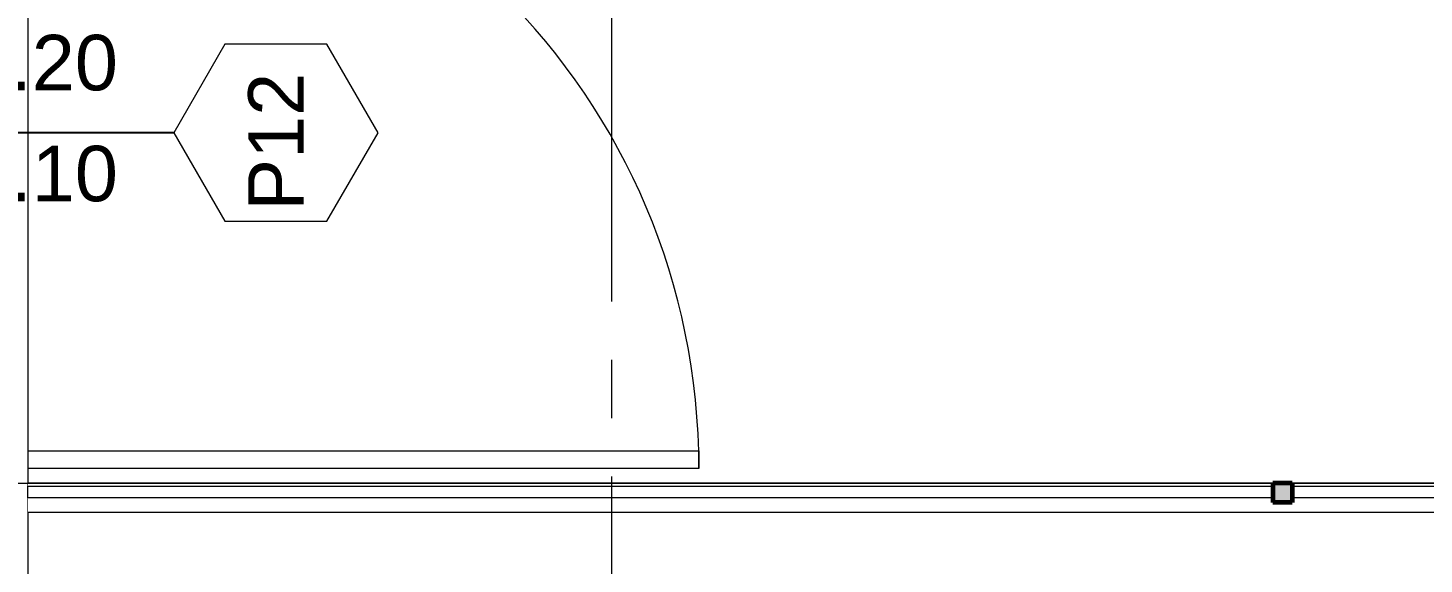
# Model space of a CAD drawing. Header units: inches. Extents: x -19 to 5698, y -728 to 92.
# Drawn here: x 112.57 to 114.963, y 17.261 to 18.18 of the extents above; entities that cross this region are included whole.
import ezdxf

# ---------------------------------------------------------------- set-up
doc = ezdxf.new("R2010")
doc.units = ezdxf.units.IN
doc.header["$MEASUREMENT"] = 0
doc.set_wipeout_variables(frame=1)
for name, pattern in [('HIDDEN', [0.375, 0.25, -0.125]), ('Hidden Line', [0.195611, 0.141111, -0.0545]), ('Punto & Raya', [0.65, 0.5, -0.075, 0, -0.075]), ('Wipeout_Contour', [1, 0, -1])]:
    doc.linetypes.add(name, pattern=pattern)
doc.layers.add('00 conduct tomacorr', color=120, linetype='HIDDEN', lineweight=30)
for name, color, linetype in [('02 _ ARQ _ ALB _ Muros Interiores', 7, 'Continuous'), ('02 _ ARQ _ ZON _ Espacio.3D', 7, 'Continuous'), ('08 _ STR _ EXT _ 09 Vigas', 251, 'Continuous'), ('Acabado - Muros', 7, 'Continuous'), ('Marcador - Secciones', 7, 'Continuous')]:
    doc.layers.add(name, color=color, linetype=linetype)
doc.styles.add('Estilo_Generado_4', font='swisse.ttf')

msp = doc.modelspace()

# ---------------------------------------------------------------- linework, layer by layer
at = {"layer": '02 _ ARQ _ ALB _ Muros Interiores', "color": 152, "linetype": 'Continuous', "lineweight": 25}
msp.add_line((112.82, 18), (112.4075, 18), dxfattribs=at)
at = {"layer": '02 _ ARQ _ ALB _ Muros Interiores', "color": 165, "linetype": 'Continuous', "lineweight": 15}
for p, q in [((112.57, 17.455), (113.72, 17.455)), ((113.72, 17.455), (113.72, 17.425)), ((113.72, 17.425), (112.57, 17.425))]:
    msp.add_line(p, q, dxfattribs=at)
at = {"layer": '02 _ ARQ _ ALB _ Muros Interiores', "color": 251, "linetype": 'Continuous', "lineweight": 13, "flags": 128}
msp.add_lwpolyline([(113.17, 18), (113.0825, 18.1516), (112.9075, 18.1516), (112.82, 18), (112.9075, 17.8484), (113.0825, 17.8484)], close=True, dxfattribs=at)
at = {"layer": '02 _ ARQ _ ALB _ Muros Interiores', "color": 165, "linetype": 'Continuous', "lineweight": 15}
msp.add_arc((112.57, 17.425), 1.15, 0, 90, dxfattribs=at)
at = {"layer": '02 _ ARQ _ ZON _ Espacio.3D', "color": 254, "linetype": 'Continuous', "lineweight": 0, "flags": 128}
msp.add_lwpolyline([(112.57, 29.7), (112.57, 17.4), (137.07, 17.4)], dxfattribs=at)
msp.add_lwpolyline([(104.8201, 17.35), (104.8201, 6.45), (117.6487, 6.4499), (117.6487, 7.7), (117.7931, 7.7), (117.793, 6.45), (122.1232, 6.45), (122.1232, 7.7), (122.57, 7.7), (122.57, 16.9), (122.57, 17.4), (116.67, 17.4), (116.67, 16.9), (116.07, 16.9), (116.07, 16.2999), (115.57, 16.2999), (115.57, 17.4), (112.57, 17.4), (112.57, 16.0999), (108.57, 16.0998), (108.57, 17.35)], close=True, dxfattribs=at)

# ---------------------------------------------------------------- texts
at = {"layer": '02 _ ARQ _ ALB _ Muros Interiores', "color": 5, "lineweight": 25, "char_height": 0.095, "attachment_point": 7, "style": 'Estilo_Generado_4'}
for s, insert in [('\\A1;{\\pql;\\pt0;\\fSwis721 Ex BT|b0|i0|c0|p34;1.20\\fSwis721 Ex BT|b0|i0|c0|p34;\\A1{\\H.66x;\\S^  ;}\\fSwis721 Ex BT|b0|i0|c0|p34;\\fSwis721 Ex BT|b0|i0|c0|p34;}', (112.466, 18.045)), ('\\A1;{\\pql;\\pt0;\\fSwis721 Ex BT|b0|i0|c0|p34;3.10\\fSwis721 Ex BT|b0|i0|c0|p34;\\A1{\\H.66x;\\S^  ;}\\fSwis721 Ex BT|b0|i0|c0|p34;\\fSwis721 Ex BT|b0|i0|c0|p34;}', (112.466, 17.855))]:
    msp.add_mtext(s, dxfattribs=dict(at, insert=insert))
at = {"layer": '02 _ ARQ _ ALB _ Muros Interiores', "color": 5, "lineweight": 25, "insert": (113.0425, 17.8667), "char_height": 0.095, "attachment_point": 7, "rotation": 90, "style": 'Estilo_Generado_4'}
msp.add_mtext('\\A1;{\\pql;\\pt0;\\fSwis721 Ex BT|b0|i0|c0|p34;P12\\fSwis721 Ex BT|b0|i0|c0|p34;\\fSwis721 Ex BT|b0|i0|c0|p34;\\fSwis721 Ex BT|b0|i0|c0|p34;}', dxfattribs=at)

# ---------------------------------------------------------------- next in the draw order: wipeouts: each hides what was drawn before it
at = {"color": 254, "linetype": 'Wipeout_Contour', "lineweight": 0, "ltscale": 4953.447183}
msp.add_wipeout([(114.7035, 17.4), (112.57, 17.4), (112.57, 17.35), (114.72, 17.35), (114.72, 17.367), (114.7035, 17.367)], dxfattribs=at).dxf.layer = 'Acabado - Muros'

# ---------------------------------------------------------------- next in the draw order: linework, layer by layer
at = {"layer": 'Acabado - Muros', "color": 251, "linetype": 'Continuous', "lineweight": 13, "flags": 128}
msp.add_lwpolyline([(112.57, 17.4), (114.7035, 17.4)], dxfattribs=at)

# ---------------------------------------------------------------- next in the draw order: wipeouts: each hides what was drawn before it
at = {"color": 254, "linetype": 'Wipeout_Contour', "lineweight": 0, "ltscale": 4961.252116}
msp.add_wipeout([(114.7365, 17.367), (114.72, 17.367), (114.72, 17.35), (115.47, 17.35), (115.47, 17.4), (114.7365, 17.4)], dxfattribs=at).dxf.layer = 'Acabado - Muros'

# ---------------------------------------------------------------- next in the draw order: linework, layer by layer
at = {"layer": 'Acabado - Muros', "color": 251, "linetype": 'Continuous', "lineweight": 13, "flags": 128}
for points in [[(114.7365, 17.4), (115.47, 17.4)], [(112.57, 17.35), (114.72, 17.35), (115.47, 17.35)]]:
    msp.add_lwpolyline(points, dxfattribs=at)

# ---------------------------------------------------------------- next in the draw order: wipeouts: each hides what was drawn before it
at = {"color": 254, "linetype": 'Wipeout_Contour', "lineweight": 0, "ltscale": 3301.516104}
msp.add_wipeout([(114.7035, 17.395), (112.57, 17.395), (112.57, 17.375), (114.7035, 17.375)], dxfattribs=at).dxf.layer = 'Acabado - Muros'

# ---------------------------------------------------------------- next in the draw order: linework, layer by layer
at = {"layer": 'Acabado - Muros', "color": 7, "linetype": 'Continuous', "lineweight": 60}
msp.add_line((114.7035, 17.4), (114.7035, 17.367), dxfattribs=at)
at = {"layer": 'Acabado - Muros', "color": 7, "linetype": 'Continuous', "lineweight": 13, "flags": 128}
msp.add_lwpolyline([(114.7035, 17.395), (114.7035, 17.375), (112.57, 17.375), (112.57, 17.395)], close=True, dxfattribs=at)
at = {"layer": 'Marcador - Secciones', "color": 251, "linetype": 'Punto & Raya', "lineweight": 13, "true_color": 0x636466}
msp.add_line((113.57, 46.2111), (113.57, 0.8878), dxfattribs=at)

# ---------------------------------------------------------------- next in the draw order: wipeouts: each hides what was drawn before it
at = {"color": 254, "linetype": 'Wipeout_Contour', "lineweight": 0, "ltscale": 3307.380805}
msp.add_wipeout([(115.47, 17.395), (114.7365, 17.395), (114.7365, 17.375), (115.47, 17.375)], dxfattribs=at).dxf.layer = 'Acabado - Muros'

# ---------------------------------------------------------------- next in the draw order: hatches: boundary and pattern name
at = {"layer": 'Acabado - Muros', "linetype": 'Continuous', "lineweight": 0}
msp.add_hatch(color=254, dxfattribs=at).paths.add_polyline_path([(114.7365, 17.367), (114.7365, 17.4), (114.7035, 17.4), (114.7035, 17.367)])

# ---------------------------------------------------------------- next in the draw order: linework, layer by layer
at = {"layer": '00 conduct tomacorr'}
msp.add_arc((126.0074, 37.7268, 0.0004), 20.3315, 230.69659, 268.75855, dxfattribs=at)
at = {"layer": '08 _ STR _ EXT _ 09 Vigas', "color": 251, "linetype": 'Hidden Line', "lineweight": 13, "true_color": 0x636466}
msp.add_line((102.07, 17.4), (122.57, 17.4), dxfattribs=at)
at = {"layer": 'Acabado - Muros', "color": 7, "linetype": 'Continuous', "lineweight": 60}
for p, q in [((114.7365, 17.4), (114.7035, 17.4)), ((114.7365, 17.4), (114.7365, 17.367)), ((114.7365, 17.367), (114.7035, 17.367))]:
    msp.add_line(p, q, dxfattribs=at)
at = {"layer": 'Acabado - Muros', "color": 7, "linetype": 'Continuous', "lineweight": 13, "flags": 128}
msp.add_lwpolyline([(115.47, 17.395), (115.47, 17.375), (114.7365, 17.375), (114.7365, 17.395)], close=True, dxfattribs=at)

doc.saveas('drawing.dxf')
